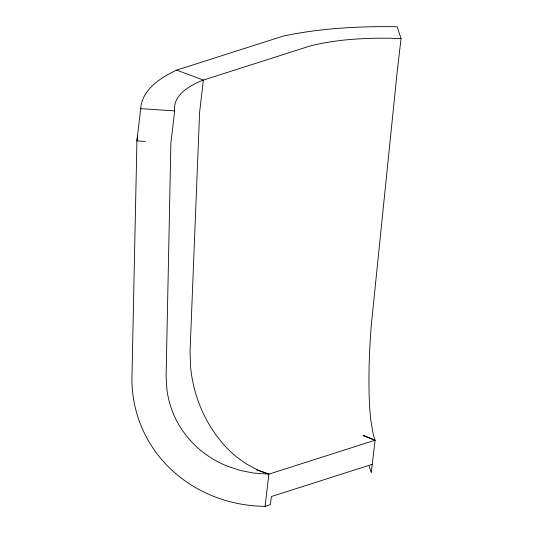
<?xml version="1.0" encoding="UTF-8"?>
<svg xmlns="http://www.w3.org/2000/svg" width="533" height="533" viewBox="0 0 533 533"><rect width="100%" height="100%" fill="white"/><g stroke="black" fill="none" stroke-linecap="round" stroke-linejoin="round"><path stroke-width="0.8" d="M369.262 466.155A141.558 20.427 -86.2 0 0 371.288 472.431L375.072 440.218L373.313 434.781L370.875 420.69A107.106 15.457 -86.2 0 1 371.354 324.53L397.278 70.809L401.063 38.596L397.158 26.777A256.08 85.06 6.7 0 0 282.843 36.211L176.616 70.129A256.08 85.06 6.7 0 0 140.712 108.665L136.928 140.879L131.937 378.303A141.558 131.951 -18.3 0 0 265.068 506.35L270.378 504.651L271.33 496.556L372.241 464.33M401.063 38.596A165.437 54.952 6.7 0 0 309.613 46.144L203.386 80.063A165.437 54.952 6.7 0 0 174.664 110.897L170.88 143.111L166.116 376.331L166.949 389.81A107.106 99.831 -18.3 0 0 227.824 466.368L240.396 470.486L253.495 473.044L268.852 474.137L375.072 440.218L363.699 435.481L362.966 435.634L375.072 440.218M265.068 506.35L268.852 474.137L256.739 469.553L246.459 463.983L236.625 456.921A107.106 81.522 72.3 0 1 190.414 364.619L190.088 350.601L199.602 112.276L203.386 80.063L176.616 70.129M256.739 469.553L256.246 469.793L268.852 474.137M140.712 108.665L174.664 110.897M145.416 141.438L136.928 140.879A256.08 85.06 6.7 0 1 137.674 135.775"/></g></svg>
